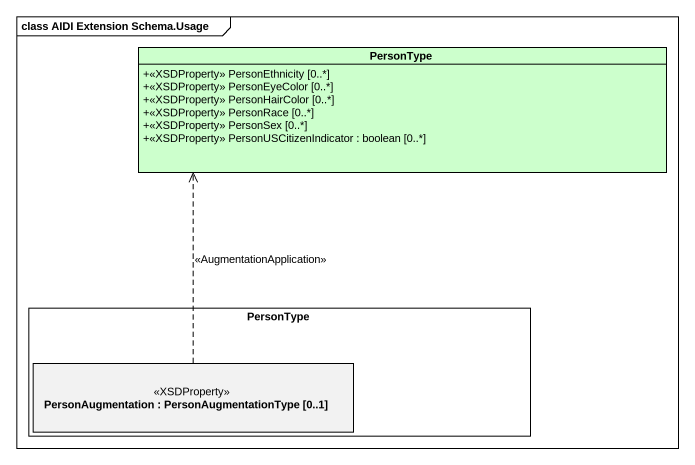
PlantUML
@startuml
mainframe class AIDI Extension Schema.Usage
allowmixing
hide circle
hide empty members
skinparam classAttributeIconSize 0
class PersonType #CCFFCC {
  +<<XSDProperty>> PersonEthnicity [0..*]
  +<<XSDProperty>> PersonEyeColor [0..*]
  +<<XSDProperty>> PersonHairColor [0..*]
  +<<XSDProperty>> PersonRace [0..*]
  +<<XSDProperty>> PersonSex [0..*]
  +<<XSDProperty>> PersonUSCitizenIndicator : boolean [0..*]
}
rectangle "PersonType" as PersonType_2 {
  rectangle "PersonAugmentation : PersonAugmentationType [0..1]" as PersonAugmentation <<XSDProperty>>
}
PersonAugmentation .up.> PersonType : <<AugmentationApplication>>
@enduml
